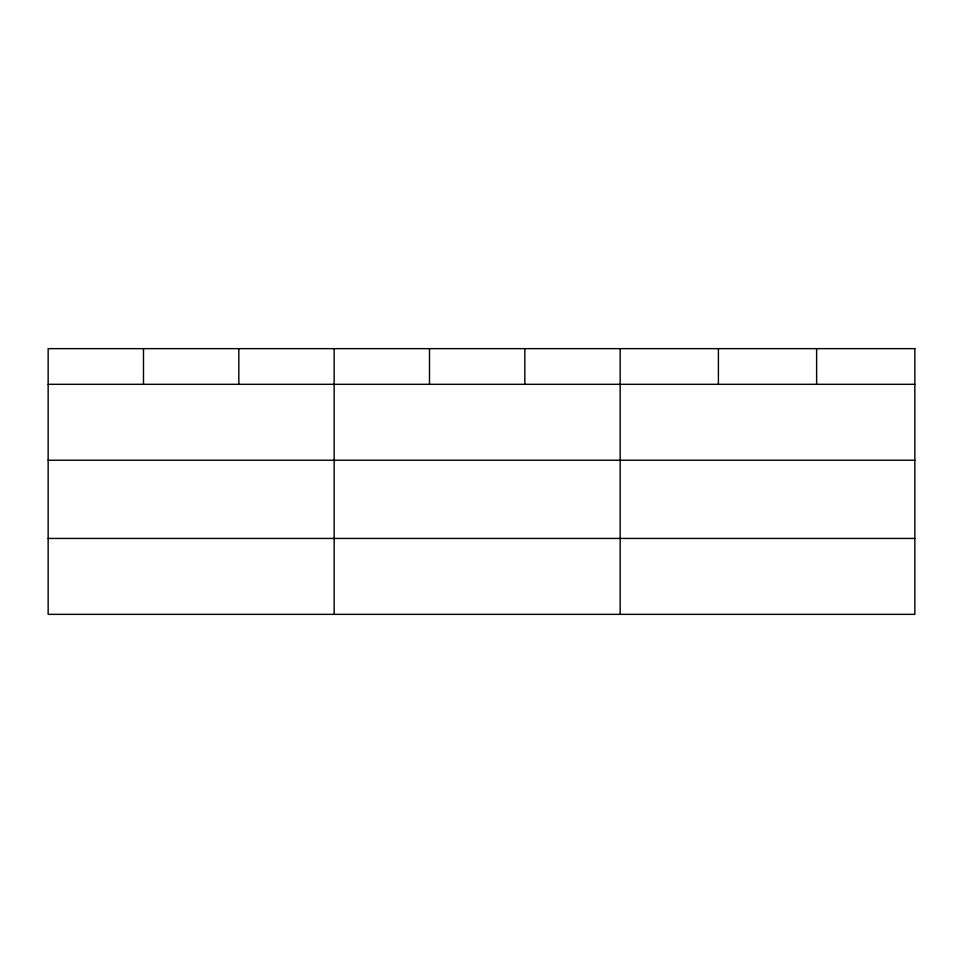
<?xml version="1.0" encoding="UTF-8"?>
<svg xmlns="http://www.w3.org/2000/svg" width="963" height="963" viewBox="0 0 963 963"><rect width="100%" height="100%" fill="white"/><g stroke="black" fill="none" stroke-linecap="round" stroke-linejoin="round"><path stroke-width="1.44" d="M48.15 384.309L914.85 384.309M48.15 460.23L914.85 460.23M48.15 538.437L914.85 538.437M816.624 348.642L816.624 384.309M718.398 348.642L718.398 384.309M620.172 348.642L620.172 614.358M524.835 348.642L524.835 384.309M429.498 348.642L429.498 384.309M334.161 348.642L334.161 614.358M238.824 348.642L238.824 384.309M143.487 348.642L143.487 384.309M914.85 348.642L48.15 348.642L48.15 614.358L914.85 614.358L914.85 348.642"/></g></svg>
